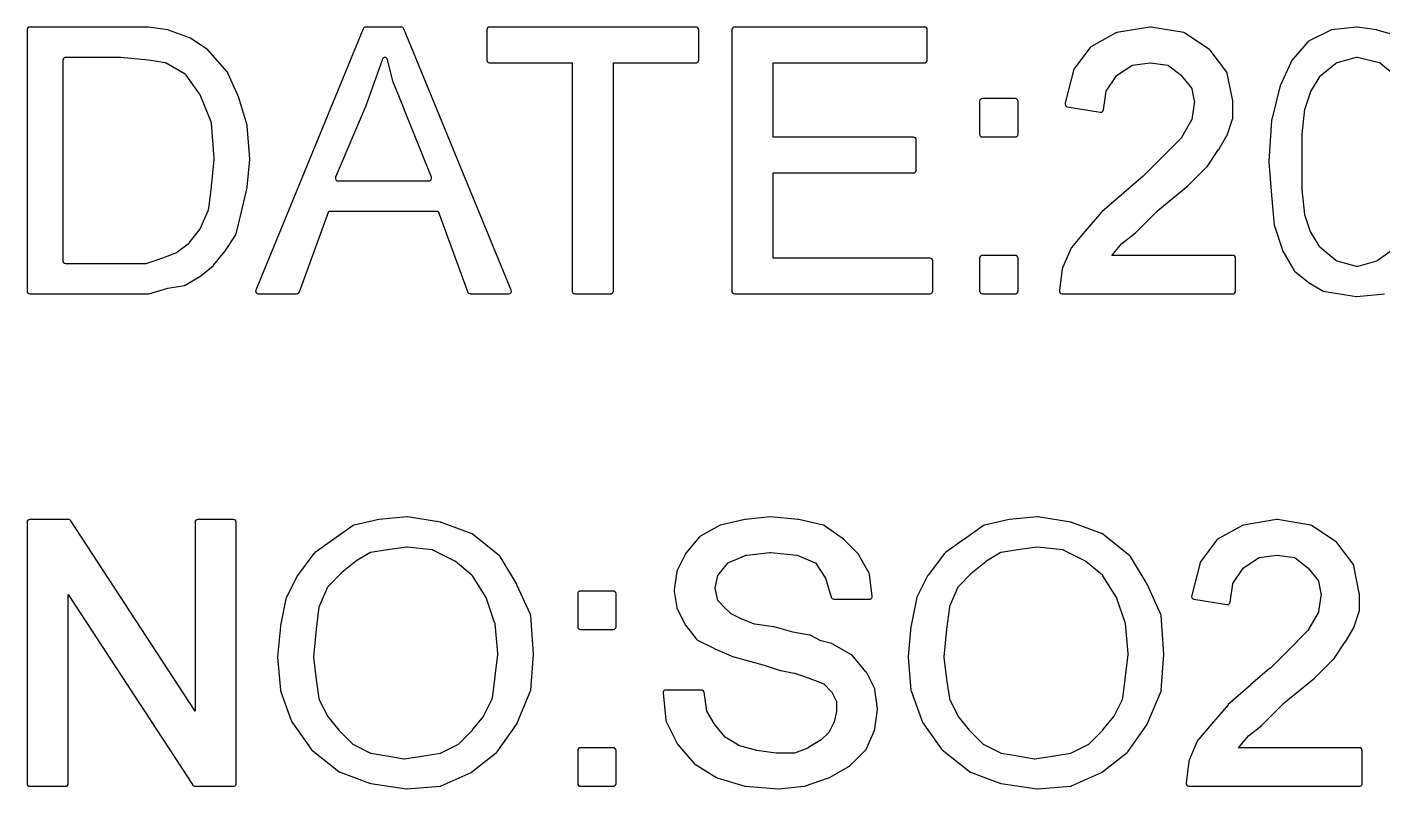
# Model space of a CAD drawing. Extents: x -200 to 200, y -150 to 150.
# Drawn here: x -179.85 to -164.7, y -131.6 to -123.08 of the extents above; entities that cross this region are included whole.
import ezdxf

# ---------------------------------------------------------------- set-up
doc = ezdxf.new("R2010")
doc.units = 0
doc.header["$MEASUREMENT"] = 0
doc.layers.get('0').update_dxf_attribs({"linetype": 'CONTINUOUS'})

msp = doc.modelspace()

# ---------------------------------------------------------------- linework, layer by layer
for points in [[(-178.489007, -123.080999), (-179.815988, -123.080999), (-179.815988, -123.080999, 0.414214), (-179.846002, -123.111006), (-179.846002, -123.111006), (-179.846002, -126.032995), (-179.846002, -126.032995, 0.414214), (-179.815988, -126.063002), (-179.815988, -126.063002), (-178.492989, -126.063002), (-178.492989, -126.063002, 0.067223), (-178.485009, -126.062002), (-178.485009, -126.062002), (-178.274011, -126.001997), (-178.274011, -126.001997), (-178.272988, -126.001997), (-178.272988, -126.001997), (-178.088998, -125.971007), (-178.088998, -125.971007), (-178.085992, -125.970007), (-178.085992, -125.970007, 0.063663), (-178.078988, -125.966994), (-178.078988, -125.966994), (-177.925012, -125.874998), (-177.925012, -125.874998), (-177.923989, -125.873999), (-177.923989, -125.873999, 0.030247), (-177.920998, -125.872), (-177.920998, -125.872), (-177.766991, -125.749007), (-177.766991, -125.749007, 0.047527), (-177.762994, -125.745001), (-177.762994, -125.745001), (-177.642007, -125.594008), (-177.642007, -125.594008), (-177.641, -125.593008), (-177.641, -125.593008, 0.041398), (-177.637994, -125.588995), (-177.637994, -125.588995), (-177.514993, -125.403998), (-177.514993, -125.403998, 0.09029), (-177.51101, -125.394003), (-177.51101, -125.394003), (-177.448998, -125.148001), (-177.448998, -125.148001), (-177.448998, -125.147001), (-177.448998, -125.147001), (-177.389001, -124.874006), (-177.389001, -124.874006), (-177.387994, -124.872999), (-177.387994, -124.872999, 0.050343), (-177.387002, -124.867003), (-177.387002, -124.867003), (-177.356011, -124.559996), (-177.356011, -124.559996), (-177.356011, -124.558996), (-177.356011, -124.558996, 0.041589), (-177.356011, -124.553999), (-177.356011, -124.553999), (-177.387002, -124.185003), (-177.387002, -124.185003, 0.050406), (-177.387994, -124.178999), (-177.387994, -124.178999), (-177.480004, -123.872), (-177.480004, -123.872), (-177.480996, -123.871), (-177.480996, -123.871, 0.026861), (-177.481988, -123.867994), (-177.481988, -123.867994), (-177.601998, -123.596998), (-177.601998, -123.596998), (-177.601998, -123.595999), (-177.601998, -123.595999, 0.122282), (-177.609002, -123.582998), (-177.609002, -123.582998), (-177.825005, -123.337004), (-177.825005, -123.337004, 0.064495), (-177.830987, -123.331999), (-177.830987, -123.331999), (-178.014993, -123.208998), (-178.014993, -123.208998, 0.05587), (-178.021005, -123.206), (-178.021005, -123.206), (-178.267007, -123.113997), (-178.267007, -123.113997, 0.060575), (-178.274011, -123.111998), (-178.274011, -123.111998), (-178.489007, -123.080999)], [(-175.635995, -123.099997, 0.30829), (-175.663995, -123.080999), (-175.663995, -123.080999), (-176.062997, -123.080999), (-176.062997, -123.080999, 0.30829), (-176.090997, -123.099997), (-176.090997, -123.099997), (-177.291009, -126.020994), (-177.291009, -126.020994), (-177.291009, -126.021994), (-177.291009, -126.021994, 0.528639), (-177.263009, -126.063002), (-177.263009, -126.063002), (-176.832009, -126.063002), (-176.832009, -126.063002, 0.316883), (-176.804009, -126.043005), (-176.804009, -126.043005), (-176.473, -125.140997), (-176.473, -125.140997), (-175.254006, -125.140997), (-175.254006, -125.140997), (-174.924996, -126.036001), (-174.924996, -126.036001), (-174.924004, -126.037001), (-174.924004, -126.037001, 0.375856), (-174.894005, -126.063002), (-174.894005, -126.063002), (-174.463998, -126.063002), (-174.463998, -126.063002, 0.528639), (-174.435998, -126.021994), (-174.435998, -126.021994), (-175.635995, -123.099997)], [(-172.342003, -123.111006, 0.414214), (-172.372002, -123.080999), (-172.372002, -123.080999), (-174.678994, -123.080999), (-174.678994, -123.080999, 0.414214), (-174.708993, -123.111006), (-174.708993, -123.111006), (-174.708993, -123.449995), (-174.708993, -123.449995, 0.414214), (-174.678994, -123.480002), (-174.678994, -123.480002), (-173.756005, -123.480002), (-173.756005, -123.480002), (-173.756005, -126.032995), (-173.756005, -126.032995, 0.414214), (-173.725991, -126.063002), (-173.725991, -126.063002), (-173.325997, -126.063002), (-173.325997, -126.063002), (-173.318001, -126.062002), (-173.318001, -126.062002, 0.337458), (-173.295998, -126.032995), (-173.295998, -126.032995), (-173.295998, -123.480002), (-173.295998, -123.480002), (-172.372002, -123.480002), (-172.372002, -123.480002), (-172.363991, -123.479002), (-172.363991, -123.479002, 0.337322), (-172.342003, -123.449995), (-172.342003, -123.449995), (-172.342003, -123.111006)], [(-169.788994, -123.111006, 0.414214), (-169.818993, -123.080999), (-169.818993, -123.080999), (-171.941002, -123.080999), (-171.941002, -123.080999, 0.414214), (-171.970986, -123.111006), (-171.970986, -123.111006), (-171.970986, -126.027998), (-171.970986, -126.027998, 0.463465), (-171.941002, -126.063002), (-171.941002, -126.063002), (-169.756997, -126.063002), (-169.756997, -126.063002, 0.414214), (-169.726998, -126.032995), (-169.726998, -126.032995), (-169.726998, -125.695006), (-169.726998, -125.695006, 0.414214), (-169.756997, -125.664992), (-169.756997, -125.664992), (-171.511986, -125.664992), (-171.511986, -125.664992), (-171.511986, -124.709997), (-171.511986, -124.709997), (-169.942009, -124.709997), (-169.942009, -124.709997), (-169.933999, -124.709006), (-169.933999, -124.709006, 0.337322), (-169.911995, -124.679999), (-169.911995, -124.679999), (-169.911995, -124.342001), (-169.911995, -124.342001, 0.414214), (-169.942009, -124.311995), (-169.942009, -124.311995), (-171.511986, -124.311995), (-171.511986, -124.311995), (-171.511986, -123.480002), (-171.511986, -123.480002), (-169.818993, -123.480002), (-169.818993, -123.480002), (-169.810997, -123.479002), (-169.810997, -123.479002, 0.337458), (-169.788994, -123.449995), (-169.788994, -123.449995), (-169.788994, -123.111006)], [(-167.292, -123.080999), (-167.301995, -123.080999), (-167.301995, -123.080999), (-167.670998, -123.143004), (-167.670998, -123.143004), (-167.674004, -123.144003), (-167.674004, -123.144003, 0.063546), (-167.680992, -123.147001), (-167.680992, -123.147001), (-167.952996, -123.296995), (-167.952996, -123.296995), (-167.954003, -123.297995), (-167.954003, -123.297995, 0.139195), (-167.967003, -123.308005), (-167.967003, -123.308005), (-168.149987, -123.553), (-168.149987, -123.553), (-168.149987, -123.553999), (-168.149987, -123.553999, 0.113994), (-168.155999, -123.566), (-168.155999, -123.566), (-168.247002, -123.928999), (-168.247002, -123.928999), (-168.247002, -123.929999), (-168.247002, -123.929999, 0.486268), (-168.224007, -123.971998), (-168.224007, -123.971998), (-167.854988, -124.032995), (-167.854988, -124.032995), (-167.849999, -124.032995), (-167.849999, -124.032995, 0.375928), (-167.82, -124.007002), (-167.82, -124.007002), (-167.790993, -123.798994), (-167.790993, -123.798994), (-167.790001, -123.797995), (-167.790001, -123.797995), (-167.675011, -123.625006), (-167.675011, -123.625006), (-167.674004, -123.623999), (-167.674004, -123.623999), (-167.501, -123.509001), (-167.501, -123.509001), (-167.493996, -123.508001), (-167.493996, -123.508001), (-167.299996, -123.481001), (-167.299996, -123.481001), (-167.293999, -123.481001), (-167.293999, -123.481001), (-167.098992, -123.508001), (-167.098992, -123.508001), (-167.091988, -123.509001), (-167.091988, -123.509001), (-166.948998, -123.623999), (-166.948998, -123.623999), (-166.948006, -123.625006), (-166.948006, -123.625006), (-166.833, -123.769003), (-166.833, -123.769003), (-166.831993, -123.769995), (-166.831993, -123.769995), (-166.805001, -123.908995), (-166.805001, -123.908995), (-166.803994, -123.910002), (-166.803994, -123.910002), (-166.833, -124.114996), (-166.833, -124.114996), (-166.833, -124.115996), (-166.833, -124.115996), (-166.950997, -124.323004), (-166.950997, -124.323004), (-166.950997, -124.324003), (-166.950997, -124.324003), (-167.071999, -124.443999), (-167.071999, -124.443999), (-167.193001, -124.565001), (-167.193001, -124.565001, 0.023674), (-167.194985, -124.567), (-167.194985, -124.567), (-167.374001, -124.746), (-167.374001, -124.746, 0.041027), (-167.377999, -124.748999), (-167.377999, -124.748999), (-167.592995, -124.934004), (-167.592995, -124.934004), (-167.83799, -125.147001), (-167.83799, -125.147001), (-167.839012, -125.148001), (-167.839012, -125.148001, 0.046327), (-167.842995, -125.152006), (-167.842995, -125.152006), (-168.027001, -125.367003), (-168.027001, -125.367003), (-168.027001, -125.368002), (-168.027001, -125.368002), (-168.176003, -125.547003), (-168.176003, -125.547003), (-168.176995, -125.548002), (-168.176995, -125.548002, 0.124752), (-168.185997, -125.560004), (-168.185997, -125.560004), (-168.277993, -125.773993), (-168.277993, -125.773993), (-168.277993, -125.774992), (-168.277993, -125.774992, 0.06824), (-168.280007, -125.782995), (-168.280007, -125.782995), (-168.310997, -126.027006), (-168.310997, -126.027006), (-168.310997, -126.027998), (-168.310997, -126.027998, 0.463441), (-168.280999, -126.063002), (-168.280999, -126.063002), (-166.374001, -126.063002), (-166.374001, -126.063002), (-166.36599, -126.062002), (-166.36599, -126.062002, 0.337322), (-166.344002, -126.032995), (-166.344002, -126.032995), (-166.344002, -125.663992), (-166.344002, -125.663992, 0.414214), (-166.374001, -125.634001), (-166.374001, -125.634001), (-167.724999, -125.634001), (-167.724999, -125.634001), (-167.614998, -125.502005), (-167.614998, -125.502005), (-167.612999, -125.501005), (-167.612999, -125.501005), (-167.462014, -125.379996), (-167.462014, -125.379996), (-167.214012, -125.131994), (-167.214012, -125.131994), (-167.211998, -125.130995), (-167.211998, -125.130995), (-166.877999, -124.857001), (-166.877999, -124.857001), (-166.663002, -124.641997), (-166.663002, -124.641997), (-166.660988, -124.641005), (-166.660988, -124.641005, 0.064594), (-166.655999, -124.634993), (-166.655999, -124.634993), (-166.532997, -124.450995), (-166.532997, -124.450995, 0.018528), (-166.53199, -124.449003), (-166.53199, -124.449003), (-166.439995, -124.294996), (-166.439995, -124.294996), (-166.439995, -124.293997), (-166.439995, -124.293997, 0.045752), (-166.437996, -124.289), (-166.437996, -124.289), (-166.379006, -124.109999), (-166.379006, -124.109999), (-166.378014, -124.108999), (-166.378014, -124.108999, 0.120292), (-166.374993, -124.094999), (-166.374993, -124.094999), (-166.374993, -123.911001), (-166.374993, -123.911001, 0.051142), (-166.376, -123.905005), (-166.376, -123.905005), (-166.435997, -123.599997), (-166.435997, -123.599997), (-166.435997, -123.598997), (-166.435997, -123.598997, 0.128513), (-166.442009, -123.584997), (-166.442009, -123.584997), (-166.627007, -123.338995), (-166.627007, -123.338995, 0.082658), (-166.633995, -123.331999), (-166.633995, -123.331999), (-166.909996, -123.148001), (-166.909996, -123.148001, 0.108529), (-166.922005, -123.143004), (-166.922005, -123.143004), (-167.292, -123.080999)], [(-164.986, -123.080999), (-164.993004, -123.080999), (-164.993004, -123.080999), (-165.269005, -123.111998), (-165.269005, -123.111998), (-165.273995, -123.112997), (-165.273995, -123.112997, 0.044994), (-165.279, -123.115004), (-165.279, -123.115004), (-165.519997, -123.234999), (-165.519997, -123.234999), (-165.521996, -123.235998), (-165.521996, -123.235998, 0.139484), (-165.536003, -123.245001), (-165.536003, -123.245001), (-165.719994, -123.460005), (-165.719994, -123.460005), (-165.719994, -123.461004), (-165.719994, -123.461004, 0.068119), (-165.723992, -123.467993), (-165.723992, -123.467993), (-165.843987, -123.737997), (-165.843987, -123.737997), (-165.843987, -123.738997), (-165.843987, -123.738997, 0.102119), (-165.849007, -123.749998), (-165.849007, -123.749998), (-165.939995, -124.112997), (-165.939995, -124.112997), (-165.939995, -124.113997), (-165.939995, -124.113997, 0.084859), (-165.941994, -124.123999), (-165.941994, -124.123999), (-165.973, -124.581), (-165.973, -124.581), (-165.973, -124.581999), (-165.973, -124.581999, 0.074518), (-165.973, -124.591002), (-165.973, -124.591002), (-165.941994, -124.959997), (-165.941994, -124.959997), (-165.911995, -125.294996), (-165.911995, -125.294996, 0.08601), (-165.910012, -125.304999), (-165.910012, -125.304999), (-165.82, -125.573996), (-165.82, -125.573996), (-165.819008, -125.575003), (-165.819008, -125.575003, 0.106316), (-165.814995, -125.587004), (-165.814995, -125.587004), (-165.693001, -125.800993), (-165.693001, -125.800993), (-165.691994, -125.801993), (-165.691994, -125.801993, 0.089489), (-165.685005, -125.809996), (-165.685005, -125.809996), (-165.538994, -125.927), (-165.538994, -125.927), (-165.538002, -125.928), (-165.538002, -125.928, 0.099146), (-165.529, -125.936003), (-165.529, -125.936003), (-165.377007, -126.027998), (-165.377007, -126.027998), (-165.374993, -126.028998), (-165.374993, -126.028998, 0.09695), (-165.363991, -126.032995), (-165.363991, -126.032995), (-165.178993, -126.063002), (-165.178993, -126.063002), (-164.995003, -126.094), (-164.995003, -126.094), (-164.986992, -126.094), (-164.986992, -126.094), (-164.679009, -126.063002)], [(-164.551003, -123.173994), (-164.762001, -123.113997), (-164.762001, -123.113997), (-164.765007, -123.112997), (-164.765007, -123.112997, 0.042044), (-164.769997, -123.111998), (-164.769997, -123.111998), (-164.986, -123.080999)], [(-178.797997, -123.419996), (-179.415994, -123.419996), (-179.415994, -123.419996, 0.414214), (-179.445992, -123.449995), (-179.445992, -123.449995), (-179.445992, -125.690001), (-179.445992, -125.690001, 0.463517), (-179.415994, -125.725004), (-179.415994, -125.725004), (-178.523995, -125.725004), (-178.523995, -125.725004, 0.131627), (-178.508996, -125.720991), (-178.508996, -125.720991), (-178.506005, -125.719992), (-178.506005, -125.719992), (-178.331002, -125.662001), (-178.331002, -125.662001), (-178.329003, -125.662001), (-178.329003, -125.662001), (-178.174996, -125.599997), (-178.174996, -125.599997, 0.108891), (-178.16401, -125.593008), (-178.16401, -125.593008), (-178.163003, -125.591994), (-178.163003, -125.591994), (-178.045007, -125.504004), (-178.045007, -125.504004, 0.112749), (-178.036004, -125.494002), (-178.036004, -125.494002), (-178.035012, -125.493002), (-178.035012, -125.493002), (-177.917001, -125.345007), (-177.917001, -125.345007, 0.068221), (-177.913003, -125.338003), (-177.913003, -125.338003), (-177.911996, -125.338003), (-177.911996, -125.338003), (-177.820001, -125.122992), (-177.820001, -125.122992, 0.093188), (-177.818002, -125.111998), (-177.818002, -125.111998), (-177.816995, -125.110998), (-177.816995, -125.110998), (-177.787011, -124.867995), (-177.787011, -124.867995, 0.033223), (-177.787011, -124.863997), (-177.787011, -124.863997), (-177.75599, -124.559996), (-177.75599, -124.559996, 0.074454), (-177.75599, -124.551001), (-177.75599, -124.551001), (-177.75599, -124.550001), (-177.75599, -124.550001), (-177.787011, -124.154997), (-177.787011, -124.154997, 0.114668), (-177.790994, -124.141997), (-177.790994, -124.141997), (-177.790994, -124.140997), (-177.790994, -124.140997), (-177.911996, -123.838003), (-177.911996, -123.838003, 0.109086), (-177.919, -123.827002), (-177.919, -123.827002), (-177.919991, -123.825995), (-177.919991, -123.825995), (-178.070001, -123.617003), (-178.070001, -123.617003, 0.103833), (-178.078988, -123.608999), (-178.078988, -123.608999), (-178.078988, -123.608), (-178.078988, -123.608), (-178.294, -123.484999), (-178.294, -123.484999, 0.063658), (-178.301003, -123.481993), (-178.301003, -123.481993), (-178.303994, -123.481001), (-178.303994, -123.481001), (-178.488, -123.449995), (-178.488, -123.449995), (-178.489999, -123.449995), (-178.489999, -123.449995), (-178.797997, -123.419996)], [(-175.818993, -123.442999, 0.74537), (-175.876, -123.440001), (-175.876, -123.440001), (-176.060006, -123.960005), (-176.060006, -123.960005), (-176.060998, -123.960005), (-176.060998, -123.960005), (-176.398995, -124.76), (-176.398995, -124.76, 0.538385), (-176.370995, -124.802), (-176.370995, -124.802), (-175.355996, -124.802), (-175.355996, -124.802, 0.528563), (-175.327996, -124.761), (-175.327996, -124.761), (-175.327996, -124.76), (-175.327996, -124.76), (-175.635995, -123.991995), (-175.635995, -123.991995, 0.037243), (-175.638009, -123.988005), (-175.638009, -123.988005), (-175.638009, -123.986998), (-175.638009, -123.986998), (-175.758996, -123.685003), (-175.758996, -123.685003), (-175.818993, -123.442999)], [(-164.98301, -123.420996, 0.11892), (-164.997002, -123.420996), (-164.997002, -123.420996), (-164.997994, -123.420996), (-164.997994, -123.420996), (-165.213005, -123.481993), (-165.213005, -123.481993, 0.135644), (-165.226998, -123.489996), (-165.226998, -123.489996), (-165.227989, -123.490996), (-165.227989, -123.490996), (-165.407997, -123.641997), (-165.407997, -123.641997, 0.078008), (-165.414009, -123.649), (-165.414009, -123.649), (-165.415001, -123.649), (-165.415001, -123.649), (-165.508003, -123.803), (-165.508003, -123.803, 0.096942), (-165.512001, -123.814001), (-165.512001, -123.814001), (-165.512001, -123.815001), (-165.512001, -123.815001), (-165.571007, -123.994002), (-165.571007, -123.994002, 0.052039), (-165.571999, -123.999998), (-165.571999, -123.999998), (-165.573006, -123.999998), (-165.573006, -123.999998), (-165.603997, -124.277006), (-165.603997, -124.277006, 0.024877), (-165.603997, -124.279997), (-165.603997, -124.279997), (-165.603997, -124.895003), (-165.603997, -124.895003, 0.024941), (-165.603997, -124.898001), (-165.603997, -124.898001), (-165.573006, -125.175001), (-165.573006, -125.175001, 0.094962), (-165.57, -125.185995), (-165.57, -125.185995), (-165.568993, -125.186995), (-165.568993, -125.186995), (-165.510002, -125.366003), (-165.510002, -125.366003, 0.057407), (-165.506996, -125.371992), (-165.506996, -125.371992), (-165.508003, -125.373007), (-165.508003, -125.373007), (-165.415001, -125.525999), (-165.415001, -125.525999, 0.117324), (-165.405007, -125.535994), (-165.405007, -125.535994), (-165.402992, -125.536993), (-165.402992, -125.536993), (-165.224007, -125.687002), (-165.224007, -125.687002, 0.087028), (-165.215004, -125.691992), (-165.215004, -125.691992), (-165.213005, -125.692992), (-165.213005, -125.692992), (-164.997994, -125.754996), (-164.997994, -125.754996, 0.162256), (-164.978996, -125.753996), (-164.978996, -125.753996), (-164.974999, -125.752997), (-164.974999, -125.752997), (-164.765999, -125.692992), (-164.765999, -125.692992, 0.135618), (-164.752007, -125.685004), (-164.752007, -125.685004), (-164.751, -125.683996), (-164.751, -125.683996), (-164.542, -125.533995)], [(-164.545006, -123.637999), (-164.723992, -123.488005), (-164.723992, -123.488005, 0.113979), (-164.736, -123.481993), (-164.736, -123.481993), (-164.739998, -123.481001), (-164.739998, -123.481001), (-164.98301, -123.420996)], [(-168.773995, -123.911001, 0.414214), (-168.804009, -123.880995), (-168.804009, -123.880995), (-169.172997, -123.880995), (-169.172997, -123.880995, 0.414214), (-169.202996, -123.911001), (-169.202996, -123.911001), (-169.202996, -124.279997), (-169.202996, -124.279997, 0.414214), (-169.172997, -124.310003), (-169.172997, -124.310003), (-168.804009, -124.310003), (-168.804009, -124.310003, 0.414214), (-168.773995, -124.279997), (-168.773995, -124.279997), (-168.773995, -123.911001)], [(-168.773995, -125.663992, 0.414214), (-168.804009, -125.634001), (-168.804009, -125.634001), (-169.172997, -125.634001), (-169.172997, -125.634001, 0.414214), (-169.202996, -125.663992), (-169.202996, -125.663992), (-169.202996, -126.032995), (-169.202996, -126.032995, 0.414214), (-169.172997, -126.063002), (-169.172997, -126.063002), (-168.804009, -126.063002), (-168.804009, -126.063002), (-168.795998, -126.062002), (-168.795998, -126.062002, 0.337322), (-168.773995, -126.032995), (-168.773995, -126.032995), (-168.773995, -125.663992)], [(-177.509988, -128.617011, 0.414214), (-177.540002, -128.586996), (-177.540002, -128.586996), (-177.939996, -128.586996), (-177.939996, -128.586996, 0.414214), (-177.969994, -128.617011), (-177.969994, -128.617011), (-177.969994, -130.731009), (-177.969994, -130.731009), (-179.359002, -128.603995), (-179.359002, -128.603995), (-179.359002, -128.603003), (-179.359002, -128.603003, 0.280104), (-179.38601, -128.586996), (-179.38601, -128.586996), (-179.815988, -128.586996), (-179.815988, -128.586996, 0.414214), (-179.846002, -128.617011), (-179.846002, -128.617011), (-179.846002, -131.54), (-179.846002, -131.54, 0.414214), (-179.815988, -131.569998), (-179.815988, -131.569998), (-179.415994, -131.569998), (-179.415994, -131.569998, 0.414214), (-179.38601, -131.54), (-179.38601, -131.54), (-179.38601, -129.426001), (-179.38601, -129.426001), (-177.999001, -131.551993), (-177.999001, -131.551993), (-177.99801, -131.553), (-177.99801, -131.553, 0.288143), (-177.971001, -131.569998), (-177.971001, -131.569998), (-177.540002, -131.569998), (-177.540002, -131.569998), (-177.532006, -131.568991), (-177.532006, -131.568991, 0.33742), (-177.509988, -131.54), (-177.509988, -131.54), (-177.509988, -128.617011)], [(-175.596993, -128.556998), (-175.605004, -128.556998), (-175.605004, -128.556998), (-175.913003, -128.586996), (-175.913003, -128.586996), (-175.917001, -128.588004), (-175.917001, -128.588004), (-176.193002, -128.65), (-176.193002, -128.65), (-176.195, -128.650992), (-176.195, -128.650992, 0.076504), (-176.202996, -128.655005), (-176.202996, -128.655005), (-176.418999, -128.809012), (-176.418999, -128.809012), (-176.626992, -128.957007), (-176.626992, -128.957007), (-176.627999, -128.957999), (-176.627999, -128.957999, 0.139091), (-176.641, -128.967993), (-176.641, -128.967993), (-176.825005, -129.213004), (-176.825005, -129.213004), (-176.825005, -129.214011), (-176.825005, -129.214011, 0.060296), (-176.828988, -129.219992), (-176.828988, -129.219992), (-176.94999, -129.461997), (-176.94999, -129.461997), (-176.94999, -129.463004), (-176.94999, -129.463004, 0.091566), (-176.954003, -129.472998), (-176.954003, -129.472998), (-177.014001, -129.773001), (-177.014001, -129.773001), (-177.014001, -129.774008), (-177.014001, -129.774008, 0.076524), (-177.016, -129.783011), (-177.016, -129.783011), (-177.047005, -130.118002), (-177.047005, -130.118002), (-177.047005, -130.118994), (-177.047005, -130.118994, 0.074516), (-177.047005, -130.127997), (-177.047005, -130.127997), (-177.016, -130.493994), (-177.016, -130.493994, 0.086073), (-177.014001, -130.504004), (-177.014001, -130.504004), (-176.89399, -130.834998), (-176.89399, -130.834998), (-176.892999, -130.835989), (-176.892999, -130.835989, 0.11677), (-176.888009, -130.849005), (-176.888009, -130.849005), (-176.673989, -131.155997), (-176.673989, -131.155997), (-176.672997, -131.156989), (-176.672997, -131.156989, 0.071041), (-176.667001, -131.163001), (-176.667001, -131.163001), (-176.361993, -131.406989), (-176.361993, -131.406989), (-176.359994, -131.408011), (-176.359994, -131.408011, 0.098889), (-176.349999, -131.413992), (-176.349999, -131.413992), (-176.019997, -131.534003), (-176.019997, -131.534003), (-176.017998, -131.534995), (-176.017998, -131.534995, 0.096998), (-176.006997, -131.539008), (-176.006997, -131.539008), (-175.607003, -131.599997), (-175.607003, -131.599997), (-175.599999, -131.599997), (-175.599999, -131.599997), (-175.230996, -131.569998), (-175.230996, -131.569998), (-175.226998, -131.568991), (-175.226998, -131.568991, 0.053531), (-175.221001, -131.567008), (-175.221001, -131.567008), (-174.88601, -131.415), (-174.88601, -131.415), (-174.882989, -131.413992), (-174.882989, -131.413992, 0.067214), (-174.876, -131.41001), (-174.876, -131.41001), (-174.599999, -131.193991), (-174.599999, -131.193991, 0.082695), (-174.592995, -131.187003), (-174.592995, -131.187003), (-174.376992, -130.879996), (-174.376992, -130.879996, 0.055716), (-174.374001, -130.873999), (-174.374001, -130.873999), (-174.221001, -130.504996), (-174.221001, -130.504996, 0.077153), (-174.219002, -130.495993), (-174.219002, -130.495993), (-174.187997, -130.095999), (-174.187997, -130.095999), (-174.187997, -130.094), (-174.187997, -130.094, 0.016644), (-174.187997, -130.092001), (-174.187997, -130.092001), (-174.219002, -129.662009), (-174.219002, -129.662009), (-174.219994, -129.660986), (-174.219994, -129.660986, 0.087626), (-174.221993, -129.650992), (-174.221993, -129.650992), (-174.372994, -129.317007), (-174.372994, -129.317007), (-174.372994, -129.316), (-174.372994, -129.316, 0.055712), (-174.376, -129.310004), (-174.376, -129.310004), (-174.560998, -129.002005), (-174.560998, -129.002005, 0.089549), (-174.568001, -128.994009), (-174.568001, -128.994009), (-174.875008, -128.748007), (-174.875008, -128.748007, 0.087173), (-174.884011, -128.742987), (-174.884011, -128.742987), (-175.217004, -128.622), (-175.217004, -128.622), (-175.219002, -128.620993), (-175.219002, -128.620993, 0.078445), (-175.228005, -128.618002), (-175.228005, -128.618002), (-175.596993, -128.556998)], [(-171.538994, -128.556998), (-171.545006, -128.556998), (-171.545006, -128.556998), (-171.820992, -128.586996), (-171.820992, -128.586996), (-171.825005, -128.588004), (-171.825005, -128.588004), (-172.098, -128.648993), (-172.098, -128.648993), (-172.103005, -128.65), (-172.103005, -128.65, 0.063676), (-172.110009, -128.653006), (-172.110009, -128.653006), (-172.321999, -128.774008), (-172.321999, -128.774008), (-172.323998, -128.775), (-172.323998, -128.775, 0.108332), (-172.334008, -128.782996), (-172.334008, -128.782996), (-172.484994, -128.964011), (-172.484994, -128.964011), (-172.484994, -128.965002), (-172.484994, -128.965002, 0.084427), (-172.491006, -128.972998), (-172.491006, -128.972998), (-172.58001, -129.15), (-172.58001, -129.15), (-172.58001, -129.151007), (-172.58001, -129.151007, 0.146742), (-172.586999, -129.166998), (-172.586999, -129.166998), (-172.616006, -129.374991), (-172.616006, -129.374991), (-172.616006, -129.375998), (-172.616006, -129.375998, 0.124945), (-172.616997, -129.390997), (-172.616997, -129.390997), (-172.588006, -129.571997), (-172.588006, -129.571997), (-172.586999, -129.573004), (-172.586999, -129.573004, 0.103329), (-172.583993, -129.584998), (-172.583993, -129.584998), (-172.491006, -129.769003), (-172.491006, -129.769003), (-172.489998, -129.769003), (-172.489998, -129.769003, 0.049224), (-172.487008, -129.774008), (-172.487008, -129.774008), (-172.368996, -129.922003), (-172.368996, -129.922003), (-172.368004, -129.922995), (-172.368004, -129.922995, 0.154859), (-172.354989, -129.935996), (-172.354989, -129.935996), (-172.175011, -130.026999), (-172.175011, -130.026999), (-172.172997, -130.027991), (-172.172997, -130.027991, 0.036759), (-172.168999, -130.030005), (-172.168999, -130.030005), (-171.952996, -130.122), (-171.952996, -130.122), (-171.951989, -130.122), (-171.951989, -130.122, 0.026243), (-171.948998, -130.123007), (-171.948998, -130.123007), (-171.611001, -130.215003), (-171.611001, -130.215003), (-171.609994, -130.215003), (-171.609994, -130.215003), (-171.432, -130.275), (-171.432, -130.275), (-171.428994, -130.275992), (-171.428994, -130.275992, 0.034774), (-171.424996, -130.276999), (-171.424996, -130.276999), (-171.276009, -130.306006), (-171.276009, -130.306006), (-171.270989, -130.306998), (-171.270989, -130.306998), (-171.183999, -130.336005), (-171.183999, -130.336005, 0.018824), (-171.182, -130.336997), (-171.182, -130.336997), (-171.096001, -130.366004), (-171.096001, -130.366004), (-171.092995, -130.366995), (-171.092995, -130.366995, 0.018477), (-171.091012, -130.367987), (-171.091012, -130.367987), (-170.945, -130.426001), (-170.945, -130.426001), (-170.941994, -130.427008), (-170.941994, -130.427008), (-170.861001, -130.509009), (-170.861001, -130.509009), (-170.859993, -130.510001), (-170.859993, -130.510001), (-170.803994, -130.622), (-170.803994, -130.622), (-170.803002, -130.622992), (-170.803002, -130.622992), (-170.803002, -130.735999), (-170.803002, -130.735999), (-170.829995, -130.849005), (-170.829995, -130.849005), (-170.890008, -130.968009), (-170.890008, -130.968009), (-170.890008, -130.969), (-170.890008, -130.969), (-170.974007, -131.053), (-170.974007, -131.053), (-171.122994, -131.142005), (-171.122994, -131.142005), (-171.124001, -131.142996), (-171.124001, -131.142996), (-171.270989, -131.202002), (-171.270989, -131.202002), (-171.476006, -131.202002), (-171.476006, -131.202002), (-171.691002, -131.170996), (-171.691002, -131.170996), (-171.895989, -131.112998), (-171.895989, -131.112998), (-171.897988, -131.11199), (-171.897988, -131.11199), (-172.047005, -131.022009), (-172.047005, -131.022009), (-172.047997, -131.020987), (-172.047997, -131.020987), (-172.163994, -130.875998), (-172.163994, -130.875998), (-172.163994, -130.875006), (-172.163994, -130.875006), (-172.251, -130.730002), (-172.251, -130.730002), (-172.251, -130.72901), (-172.251, -130.72901), (-172.280999, -130.519995), (-172.280999, -130.519995, 0.375927), (-172.310998, -130.493994), (-172.310998, -130.493994), (-172.71, -130.493994), (-172.71, -130.493994, 0.357709), (-172.739998, -130.518012), (-172.739998, -130.518012), (-172.739998, -130.519003), (-172.739998, -130.519003, 0.066304), (-172.739998, -130.526999), (-172.739998, -130.526999), (-172.71, -130.832007), (-172.71, -130.832007, 0.112512), (-172.707009, -130.844992), (-172.707009, -130.844992), (-172.588006, -131.082999), (-172.588006, -131.082999), (-172.586999, -131.083991), (-172.586999, -131.083991, 0.130344), (-172.58001, -131.097998), (-172.58001, -131.097998), (-172.395012, -131.312995), (-172.395012, -131.312995), (-172.39399, -131.312995), (-172.39399, -131.312995, 0.065939), (-172.388009, -131.317999), (-172.388009, -131.317999), (-172.150002, -131.467001), (-172.150002, -131.467001), (-172.148003, -131.467993), (-172.148003, -131.467993, 0.127657), (-172.135003, -131.476004), (-172.135003, -131.476004), (-171.827004, -131.568991), (-171.827004, -131.568991), (-171.826012, -131.568991), (-171.826012, -131.568991, 0.050807), (-171.82, -131.569998), (-171.82, -131.569998), (-171.450997, -131.599997), (-171.450997, -131.599997), (-171.445992, -131.599997), (-171.445992, -131.599997), (-171.168999, -131.569998), (-171.168999, -131.569998), (-171.165001, -131.568991), (-171.165001, -131.568991, 0.026595), (-171.161995, -131.567999), (-171.161995, -131.567999), (-170.892006, -131.476996), (-170.892006, -131.476996), (-170.888009, -131.476004), (-170.888009, -131.476004, 0.063671), (-170.881005, -131.472998), (-170.881005, -131.472998), (-170.665001, -131.349997), (-170.665001, -131.349997), (-170.663994, -131.34899), (-170.663994, -131.34899, 0.053909), (-170.659005, -131.345007), (-170.659005, -131.345007), (-170.478997, -131.165), (-170.478997, -131.165), (-170.476998, -131.163992), (-170.476998, -131.163992, 0.124675), (-170.467995, -131.151999), (-170.467995, -131.151999), (-170.375008, -130.935996), (-170.375008, -130.935996), (-170.375008, -130.935004), (-170.375008, -130.935004, 0.060587), (-170.372994, -130.928), (-170.372994, -130.928), (-170.342995, -130.713004), (-170.342995, -130.713004), (-170.342995, -130.711997), (-170.342995, -130.711997, 0.058162), (-170.342995, -130.704993), (-170.342995, -130.704993), (-170.372994, -130.490012), (-170.372994, -130.490012, 0.079268), (-170.376, -130.481009), (-170.376, -130.481009), (-170.469002, -130.296011), (-170.469002, -130.296011, 0.060608), (-170.473, -130.289999), (-170.473, -130.289999), (-170.626992, -130.106009), (-170.626992, -130.106009, 0.0896), (-170.635003, -130.099005), (-170.635003, -130.099005), (-170.849999, -129.976004), (-170.849999, -129.976004, 0.071719), (-170.857995, -129.972998), (-170.857995, -129.972998), (-170.973, -129.943991), (-170.973, -129.943991), (-170.975991, -129.942999), (-170.975991, -129.942999), (-171.096993, -129.881995), (-171.096993, -129.881995, 0.078482), (-171.105996, -129.879004), (-171.105996, -129.879004), (-171.290001, -129.847998), (-171.290001, -129.847998), (-171.290993, -129.847998), (-171.290993, -129.847998), (-171.499001, -129.788992), (-171.499001, -129.788992), (-171.501992, -129.788001), (-171.501992, -129.788001, 0.042182), (-171.506997, -129.786993), (-171.506997, -129.786993), (-171.715004, -129.756995), (-171.715004, -129.756995), (-171.719994, -129.756003), (-171.719994, -129.756003), (-171.866005, -129.697989), (-171.866005, -129.697989), (-171.867989, -129.696997), (-171.867989, -129.696997), (-171.986992, -129.637), (-171.986992, -129.637), (-171.988, -129.636008), (-171.988, -129.636008), (-172.043999, -129.581), (-172.043999, -129.581), (-172.129998, -129.493994), (-172.129998, -129.493994), (-172.129998, -129.493002), (-172.129998, -129.493002), (-172.157998, -129.355002), (-172.157998, -129.355002), (-172.157006, -129.353995), (-172.157006, -129.353995), (-172.129006, -129.215002), (-172.129006, -129.215002), (-172.128014, -129.214011), (-172.128014, -129.214011), (-172.016991, -129.073996), (-172.016991, -129.073996), (-172.014992, -129.072989), (-172.014992, -129.072989), (-171.810998, -128.985999), (-171.810998, -128.985999), (-171.805993, -128.985007), (-171.805993, -128.985007), (-171.547997, -128.956), (-171.547997, -128.956), (-171.534997, -128.956), (-171.534997, -128.956), (-171.247002, -128.985007), (-171.247002, -128.985007), (-171.241005, -128.985999), (-171.241005, -128.985999), (-171.040001, -129.071997), (-171.040001, -129.071997), (-171.038994, -129.072989), (-171.038994, -129.072989), (-170.925011, -129.243994), (-170.925011, -129.243994), (-170.923989, -129.245001), (-170.923989, -129.245001), (-170.864007, -129.454001), (-170.864007, -129.454001), (-170.862999, -129.454993), (-170.862999, -129.454993, 0.346515), (-170.834008, -129.477988), (-170.834008, -129.477988), (-170.433999, -129.477988), (-170.433999, -129.477988), (-170.424996, -129.476996), (-170.424996, -129.476996, 0.365651), (-170.404, -129.444006), (-170.404, -129.444006), (-170.43499, -129.198004), (-170.43499, -129.198004, 0.098106), (-170.439003, -129.187003), (-170.439003, -129.187003), (-170.562005, -128.970999), (-170.562005, -128.970999, 0.065689), (-170.567009, -128.965002), (-170.567009, -128.965002), (-170.721001, -128.812003), (-170.721001, -128.812003, 0.042306), (-170.724999, -128.809012), (-170.724999, -128.809012), (-170.937005, -128.657004), (-170.937005, -128.657004), (-170.937996, -128.655997), (-170.937996, -128.655997, 0.113849), (-170.94999, -128.65), (-170.94999, -128.65), (-171.223, -128.589011), (-171.223, -128.589011), (-171.225991, -128.588004), (-171.225991, -128.588004, 0.042438), (-171.230996, -128.586996), (-171.230996, -128.586996), (-171.538994, -128.556998)], [(-168.553002, -128.556998), (-168.560997, -128.556998), (-168.560997, -128.556998), (-168.868004, -128.586996), (-168.868004, -128.586996), (-168.872002, -128.588004), (-168.872002, -128.588004), (-169.148995, -128.65), (-169.148995, -128.65), (-169.150994, -128.650992), (-169.150994, -128.650992, 0.076504), (-169.158989, -128.655005), (-169.158989, -128.655005), (-169.374001, -128.808005), (-169.374001, -128.808005), (-169.375008, -128.809012), (-169.375008, -128.809012), (-169.582985, -128.957007), (-169.582985, -128.957007), (-169.584008, -128.957999), (-169.584008, -128.957999, 0.13897), (-169.596993, -128.967993), (-169.596993, -128.967993), (-169.777001, -129.208991), (-169.777001, -129.208991), (-169.777001, -129.209998), (-169.777001, -129.209998, 0.094402), (-169.783989, -129.219), (-169.783989, -129.219), (-169.907998, -129.465002), (-169.907998, -129.465002), (-169.907998, -129.465994), (-169.907998, -129.465994, 0.061358), (-169.909996, -129.472998), (-169.909996, -129.472998), (-169.970009, -129.773001), (-169.970009, -129.773001), (-169.970009, -129.774008), (-169.970009, -129.774008, 0.076524), (-169.972008, -129.783011), (-169.972008, -129.783011), (-170.002999, -130.118002), (-170.002999, -130.118002), (-170.002999, -130.118994), (-170.002999, -130.118994, 0.074516), (-170.002999, -130.127997), (-170.002999, -130.127997), (-169.972008, -130.493994), (-169.972008, -130.493994, 0.086073), (-169.970009, -130.504004), (-169.970009, -130.504004), (-169.850014, -130.834998), (-169.850014, -130.834998), (-169.848992, -130.835989), (-169.848992, -130.835989, 0.11677), (-169.844002, -130.849005), (-169.844002, -130.849005), (-169.630013, -131.155997), (-169.630013, -131.155997), (-169.628991, -131.156989), (-169.628991, -131.156989, 0.070939), (-169.623009, -131.163001), (-169.623009, -131.163001), (-169.318001, -131.406989), (-169.318001, -131.406989), (-169.315987, -131.408011), (-169.315987, -131.408011, 0.098889), (-169.305993, -131.413992), (-169.305993, -131.413992), (-168.975991, -131.534003), (-168.975991, -131.534003), (-168.973992, -131.534995), (-168.973992, -131.534995, 0.09689), (-168.963005, -131.539008), (-168.963005, -131.539008), (-168.562996, -131.599997), (-168.562996, -131.599997), (-168.556008, -131.599997), (-168.556008, -131.599997), (-168.186989, -131.569998), (-168.186989, -131.569998), (-168.182991, -131.568991), (-168.182991, -131.568991, 0.053531), (-168.176995, -131.567008), (-168.176995, -131.567008), (-167.842003, -131.415), (-167.842003, -131.415), (-167.839012, -131.413992), (-167.839012, -131.413992, 0.067349), (-167.832009, -131.41001), (-167.832009, -131.41001), (-167.555001, -131.193991), (-167.555001, -131.193991, 0.082695), (-167.547997, -131.187003), (-167.547997, -131.187003), (-167.334008, -130.881995), (-167.334008, -130.881995), (-167.333001, -130.881003), (-167.333001, -130.881003, 0.054905), (-167.329995, -130.875006), (-167.329995, -130.875006), (-167.175988, -130.505988), (-167.175988, -130.505988, 0.084801), (-167.174004, -130.495993), (-167.174004, -130.495993), (-167.144005, -130.095999), (-167.144005, -130.095999), (-167.144005, -130.094), (-167.144005, -130.094, 0.016644), (-167.144005, -130.092001), (-167.144005, -130.092001), (-167.174004, -129.662009), (-167.174004, -129.662009), (-167.174996, -129.660986), (-167.174996, -129.660986, 0.087674), (-167.17701, -129.650992), (-167.17701, -129.650992), (-167.329003, -129.317007), (-167.329003, -129.317007), (-167.329003, -129.316), (-167.329003, -129.316, 0.055668), (-167.331993, -129.310004), (-167.331993, -129.310004), (-167.517006, -129.002005), (-167.517006, -129.002005, 0.089483), (-167.523995, -128.994009), (-167.523995, -128.994009), (-167.831002, -128.748007), (-167.831002, -128.748007, 0.087173), (-167.840004, -128.742987), (-167.840004, -128.742987), (-168.172997, -128.622), (-168.172997, -128.622), (-168.174996, -128.620993), (-168.174996, -128.620993, 0.078445), (-168.183998, -128.618002), (-168.183998, -128.618002), (-168.553002, -128.556998)], [(-165.877007, -128.586996), (-165.887001, -128.586996), (-165.887001, -128.586996), (-166.255989, -128.648993), (-166.255989, -128.648993), (-166.259011, -128.65), (-166.259011, -128.65, 0.063566), (-166.265999, -128.653006), (-166.265999, -128.653006), (-166.538002, -128.803992), (-166.538002, -128.803992), (-166.538994, -128.804999), (-166.538994, -128.804999, 0.139133), (-166.551995, -128.814993), (-166.551995, -128.814993), (-166.734993, -129.058997), (-166.734993, -129.058997), (-166.734993, -129.060004), (-166.734993, -129.060004, 0.113879), (-166.741005, -129.071997), (-166.741005, -129.071997), (-166.831993, -129.435004), (-166.831993, -129.435004), (-166.831993, -129.435996), (-166.831993, -129.435996, 0.486314), (-166.808998, -129.477988), (-166.808998, -129.477988), (-166.439995, -129.538992), (-166.439995, -129.538992), (-166.435005, -129.538992), (-166.435005, -129.538992, 0.37609), (-166.404991, -129.512991), (-166.404991, -129.512991), (-166.376, -129.304999), (-166.376, -129.304999), (-166.374993, -129.304007), (-166.374993, -129.304007), (-166.260002, -129.131003), (-166.260002, -129.131003), (-166.259011, -129.130011), (-166.259011, -129.130011), (-166.086006, -129.015006), (-166.086006, -129.015006), (-166.079003, -129.013998), (-166.079003, -129.013998), (-165.885002, -128.987006), (-165.885002, -128.987006), (-165.87899, -128.987006), (-165.87899, -128.987006), (-165.683998, -129.013998), (-165.683998, -129.013998), (-165.678002, -129.015006), (-165.678002, -129.015006), (-165.536003, -129.128989), (-165.536003, -129.128989), (-165.534004, -129.130011), (-165.534004, -129.130011), (-165.417992, -129.275), (-165.417992, -129.275), (-165.417, -129.275992), (-165.417, -129.275992), (-165.390007, -129.414999), (-165.390007, -129.414999), (-165.389, -129.416007), (-165.389, -129.416007), (-165.417992, -129.620993), (-165.417992, -129.620993), (-165.417992, -129.622), (-165.417992, -129.622), (-165.536995, -129.829001), (-165.536995, -129.829001), (-165.536995, -129.830008), (-165.536995, -129.830008), (-165.655007, -129.948004), (-165.655007, -129.948004, 0.023761), (-165.657006, -129.950003), (-165.657006, -129.950003), (-165.959008, -130.252005), (-165.959008, -130.252005, 0.040883), (-165.96299, -130.254996), (-165.96299, -130.254996), (-166.176003, -130.437994), (-166.176003, -130.437994), (-166.178002, -130.439993), (-166.178002, -130.439993), (-166.425011, -130.655005), (-166.425011, -130.655005), (-166.425011, -130.655997), (-166.425011, -130.655997, 0.035626), (-166.428002, -130.659003), (-166.428002, -130.659003), (-166.611992, -130.875006), (-166.611992, -130.875006), (-166.760994, -131.053), (-166.760994, -131.053), (-166.762001, -131.053992), (-166.762001, -131.053992, 0.124656), (-166.770989, -131.066), (-166.770989, -131.066), (-166.862999, -131.280005), (-166.862999, -131.280005), (-166.862999, -131.280997), (-166.862999, -131.280997, 0.068307), (-166.865013, -131.289008), (-166.865013, -131.289008), (-166.896004, -131.534003), (-166.896004, -131.534003), (-166.896004, -131.534995), (-166.896004, -131.534995, 0.463517), (-166.866005, -131.569998), (-166.866005, -131.569998), (-164.958992, -131.569998), (-164.958992, -131.569998), (-164.950997, -131.568991), (-164.950997, -131.568991, 0.337421), (-164.929009, -131.54), (-164.929009, -131.54), (-164.929009, -131.170004), (-164.929009, -131.170004, 0.414214), (-164.958992, -131.13999), (-164.958992, -131.13999), (-166.30999, -131.13999), (-166.30999, -131.13999), (-166.19999, -131.008002), (-166.19999, -131.008002), (-166.198006, -131.006995), (-166.198006, -131.006995), (-166.047005, -130.886008), (-166.047005, -130.886008, 0.023838), (-166.044991, -130.884009), (-166.044991, -130.884009), (-165.799004, -130.638007), (-165.799004, -130.638007), (-165.463005, -130.362998), (-165.463005, -130.362998), (-165.461006, -130.360999), (-165.461006, -130.360999), (-165.248009, -130.149008), (-165.248009, -130.149008), (-165.245995, -130.148001), (-165.245995, -130.148001, 0.064522), (-165.241005, -130.142004), (-165.241005, -130.142004), (-165.117989, -129.957007), (-165.117989, -129.957007), (-165.117989, -129.956), (-165.117989, -129.956), (-165.116997, -129.954993), (-165.116997, -129.954993), (-165.025002, -129.801001), (-165.025002, -129.801001), (-165.025002, -129.800009), (-165.025002, -129.800009, 0.04581), (-165.023003, -129.795004), (-165.023003, -129.795004), (-164.964012, -129.617011), (-164.964012, -129.617011), (-164.963005, -129.615988), (-164.963005, -129.615988, 0.120179), (-164.959999, -129.601996), (-164.959999, -129.601996), (-164.959999, -129.416998), (-164.959999, -129.416998, 0.051108), (-164.960991, -129.411002), (-164.960991, -129.411002), (-165.021004, -129.105994), (-165.021004, -129.105994), (-165.021004, -129.105002), (-165.021004, -129.105002, 0.128418), (-165.026985, -129.090994), (-165.026985, -129.090994), (-165.211998, -128.845007), (-165.211998, -128.845007, 0.082666), (-165.218987, -128.838004), (-165.218987, -128.838004), (-165.49601, -128.653998), (-165.49601, -128.653998, 0.108435), (-165.508003, -128.648993), (-165.508003, -128.648993), (-165.877007, -128.586996)], [(-175.598992, -128.894995), (-175.605996, -128.894995), (-175.605996, -128.894995), (-175.821007, -128.926001), (-175.821007, -128.926001), (-175.821999, -128.926001), (-175.821999, -128.926001), (-176.006997, -128.956), (-176.006997, -128.956, 0.096933), (-176.017998, -128.959998), (-176.017998, -128.959998), (-176.172005, -129.053), (-176.172005, -129.053, 0.06426), (-176.177987, -129.058005), (-176.177987, -129.058005), (-176.179009, -129.058997), (-176.179009, -129.058997), (-176.327996, -129.179007), (-176.327996, -129.179007, 0.023675), (-176.329995, -129.180991), (-176.329995, -129.180991), (-176.484002, -129.334998), (-176.484002, -129.334998, 0.092049), (-176.489999, -129.344), (-176.489999, -129.344), (-176.49099, -129.344), (-176.49099, -129.344), (-176.584008, -129.558997), (-176.584008, -129.558997, 0.068168), (-176.586007, -129.566992), (-176.586007, -129.566992), (-176.616006, -129.812994), (-176.616006, -129.812994), (-176.616006, -129.814002), (-176.616006, -129.814002), (-176.646996, -130.122), (-176.646996, -130.122, 0.058036), (-176.646996, -130.128989), (-176.646996, -130.128989), (-176.616006, -130.374991), (-176.616006, -130.374991), (-176.586007, -130.590003), (-176.586007, -130.590003, 0.105198), (-176.581994, -130.601996), (-176.581994, -130.601996), (-176.581002, -130.603003), (-176.581002, -130.603003), (-176.489999, -130.784003), (-176.489999, -130.784003, 0.060467), (-176.486001, -130.789999), (-176.486001, -130.789999), (-176.363, -130.942999), (-176.363, -130.942999, 0.023761), (-176.361001, -130.944998), (-176.361001, -130.944998), (-176.207009, -131.099005), (-176.207009, -131.099005, 0.072987), (-176.200005, -131.103995), (-176.200005, -131.103995), (-176.198998, -131.105002), (-176.198998, -131.105002), (-176.015008, -131.197012), (-176.015008, -131.197012, 0.04491), (-176.010003, -131.198996), (-176.010003, -131.198996), (-176.006997, -131.200003), (-176.006997, -131.200003), (-175.827996, -131.230002), (-175.827996, -131.230002), (-175.821999, -131.230994), (-175.821999, -131.230994), (-175.638009, -131.262), (-175.638009, -131.262), (-175.629006, -131.262), (-175.629006, -131.262), (-175.413003, -131.230994), (-175.413003, -131.230994), (-175.411996, -131.230994), (-175.411996, -131.230994), (-175.228005, -131.200003), (-175.228005, -131.200003, 0.126913), (-175.213998, -131.193991), (-175.213998, -131.193991), (-175.211999, -131.192999), (-175.211999, -131.192999), (-175.034997, -131.105002), (-175.034997, -131.105002, 0.131954), (-175.023003, -131.095007), (-175.023003, -131.095007), (-174.872994, -130.944998), (-174.872994, -130.944998, 0.035463), (-174.870003, -130.942008), (-174.870003, -130.942008), (-174.868996, -130.941), (-174.868996, -130.941), (-174.748009, -130.789999), (-174.748009, -130.789999, 0.087212), (-174.742989, -130.780997), (-174.742989, -130.780997), (-174.741997, -130.77999), (-174.741997, -130.77999), (-174.652001, -130.599005), (-174.652001, -130.599005, 0.104325), (-174.648995, -130.586997), (-174.648995, -130.586997), (-174.648003, -130.586005), (-174.648003, -130.586005), (-174.618005, -130.344), (-174.618005, -130.344, 0.033206), (-174.618005, -130.340003), (-174.618005, -130.340003), (-174.58799, -130.097998), (-174.58799, -130.097998, 0.082636), (-174.58799, -130.088004), (-174.58799, -130.088004), (-174.58799, -130.086997), (-174.58799, -130.086997), (-174.618005, -129.75199), (-174.618005, -129.75199, 0.113387), (-174.622002, -129.739005), (-174.622002, -129.739005), (-174.622002, -129.737997), (-174.622002, -129.737997), (-174.713006, -129.468985), (-174.713006, -129.468985, 0.086805), (-174.717995, -129.460013), (-174.717995, -129.460013), (-174.717995, -129.458991), (-174.717995, -129.458991), (-174.868996, -129.217001), (-174.868996, -129.217001, 0.077995), (-174.875008, -129.209998), (-174.875008, -129.209998), (-174.876, -129.208991), (-174.876, -129.208991), (-175.060006, -129.056006), (-175.060006, -129.056006, 0.060437), (-175.065987, -129.051993), (-175.065987, -129.051993), (-175.312005, -128.929007), (-175.312005, -128.929007, 0.045012), (-175.31701, -128.926993), (-175.31701, -128.926993), (-175.321999, -128.926001), (-175.321999, -128.926001), (-175.598992, -128.894995)], [(-168.555001, -128.894995), (-168.561989, -128.894995), (-168.561989, -128.894995), (-168.777001, -128.926001), (-168.777001, -128.926001), (-168.778008, -128.926001), (-168.778008, -128.926001), (-168.963005, -128.956), (-168.963005, -128.956, 0.096825), (-168.973992, -128.959998), (-168.973992, -128.959998), (-169.127999, -129.053), (-169.127999, -129.053, 0.064431), (-169.134011, -129.058005), (-169.134011, -129.058005), (-169.135003, -129.058997), (-169.135003, -129.058997), (-169.284005, -129.179007), (-169.284005, -129.179007, 0.023675), (-169.286004, -129.180991), (-169.286004, -129.180991), (-169.439995, -129.334998), (-169.439995, -129.334998, 0.092139), (-169.446007, -129.344), (-169.446007, -129.344), (-169.446999, -129.344), (-169.446999, -129.344), (-169.53901, -129.558997), (-169.53901, -129.558997, 0.068168), (-169.541008, -129.566992), (-169.541008, -129.566992), (-169.571999, -129.812994), (-169.571999, -129.812994), (-169.571999, -129.814002), (-169.571999, -129.814002), (-169.603005, -130.122), (-169.603005, -130.122, 0.058007), (-169.603005, -130.128989), (-169.603005, -130.128989), (-169.571999, -130.373999), (-169.571999, -130.373999), (-169.571999, -130.374991), (-169.571999, -130.374991), (-169.541008, -130.590003), (-169.541008, -130.590003, 0.068177), (-169.53901, -130.597998), (-169.53901, -130.597998), (-169.538002, -130.599005), (-169.538002, -130.599005), (-169.446007, -130.784003), (-169.446007, -130.784003, 0.060551), (-169.441994, -130.789999), (-169.441994, -130.789999), (-169.319008, -130.942999), (-169.319008, -130.942999), (-169.163002, -131.099005), (-169.163002, -131.099005, 0.072987), (-169.155999, -131.103995), (-169.155999, -131.103995), (-169.155007, -131.105002), (-169.155007, -131.105002), (-168.971001, -131.197012), (-168.971001, -131.197012, 0.044918), (-168.965996, -131.198996), (-168.965996, -131.198996), (-168.963005, -131.200003), (-168.963005, -131.200003), (-168.778008, -131.230994), (-168.778008, -131.230994), (-168.594002, -131.262), (-168.594002, -131.262), (-168.584999, -131.262), (-168.584999, -131.262), (-168.368996, -131.230994), (-168.368996, -131.230994), (-168.368004, -131.230994), (-168.368004, -131.230994), (-168.183998, -131.200003), (-168.183998, -131.200003, 0.126812), (-168.170006, -131.193991), (-168.170006, -131.193991), (-168.167992, -131.192999), (-168.167992, -131.192999), (-167.99099, -131.105002), (-167.99099, -131.105002, 0.13191), (-167.978997, -131.095007), (-167.978997, -131.095007), (-167.829003, -130.944998), (-167.829003, -130.944998, 0.03556), (-167.825997, -130.942008), (-167.825997, -130.942008), (-167.825005, -130.941), (-167.825005, -130.941), (-167.704003, -130.789999), (-167.704003, -130.789999, 0.087131), (-167.698998, -130.780997), (-167.698998, -130.780997), (-167.697991, -130.77999), (-167.697991, -130.77999), (-167.607994, -130.599005), (-167.607994, -130.599005, 0.10432), (-167.605004, -130.586997), (-167.605004, -130.586997), (-167.603997, -130.586005), (-167.603997, -130.586005), (-167.573998, -130.344), (-167.573998, -130.344), (-167.542992, -130.097998), (-167.542992, -130.097998, 0.082636), (-167.542992, -130.088004), (-167.542992, -130.088004), (-167.542992, -130.086997), (-167.542992, -130.086997), (-167.573998, -129.75199), (-167.573998, -129.75199, 0.113387), (-167.577996, -129.739005), (-167.577996, -129.739005), (-167.577996, -129.737997), (-167.577996, -129.737997), (-167.668999, -129.468985), (-167.668999, -129.468985, 0.086886), (-167.674004, -129.460013), (-167.674004, -129.460013), (-167.674004, -129.458991), (-167.674004, -129.458991), (-167.825005, -129.217001), (-167.825005, -129.217001, 0.077927), (-167.831002, -129.209998), (-167.831002, -129.209998), (-167.832009, -129.208991), (-167.832009, -129.208991), (-168.015999, -129.056006), (-168.015999, -129.056006, 0.060665), (-168.022011, -129.051993), (-168.022011, -129.051993), (-168.267998, -128.929007), (-168.267998, -128.929007, 0.045012), (-168.273003, -128.926993), (-168.273003, -128.926993), (-168.277993, -128.926001), (-168.277993, -128.926001), (-168.555001, -128.894995)], [(-173.264992, -129.416998, 0.414214), (-173.295006, -129.387), (-173.295006, -129.387), (-173.66401, -129.387), (-173.66401, -129.387, 0.414214), (-173.693993, -129.416998), (-173.693993, -129.416998), (-173.693993, -129.786002), (-173.693993, -129.786002, 0.414214), (-173.66401, -129.816), (-173.66401, -129.816), (-173.295006, -129.816), (-173.295006, -129.816, 0.414214), (-173.264992, -129.786002), (-173.264992, -129.786002), (-173.264992, -129.416998)], [(-173.264992, -131.170004, 0.414214), (-173.295006, -131.13999), (-173.295006, -131.13999), (-173.66401, -131.13999), (-173.66401, -131.13999, 0.414214), (-173.693993, -131.170004), (-173.693993, -131.170004), (-173.693993, -131.54), (-173.693993, -131.54, 0.414214), (-173.66401, -131.569998), (-173.66401, -131.569998), (-173.295006, -131.569998), (-173.295006, -131.569998), (-173.287011, -131.568991), (-173.287011, -131.568991, 0.33742), (-173.264992, -131.54), (-173.264992, -131.54), (-173.264992, -131.170004)]]:
    msp.add_lwpolyline(points, format="xyb")

doc.saveas('drawing.dxf')
